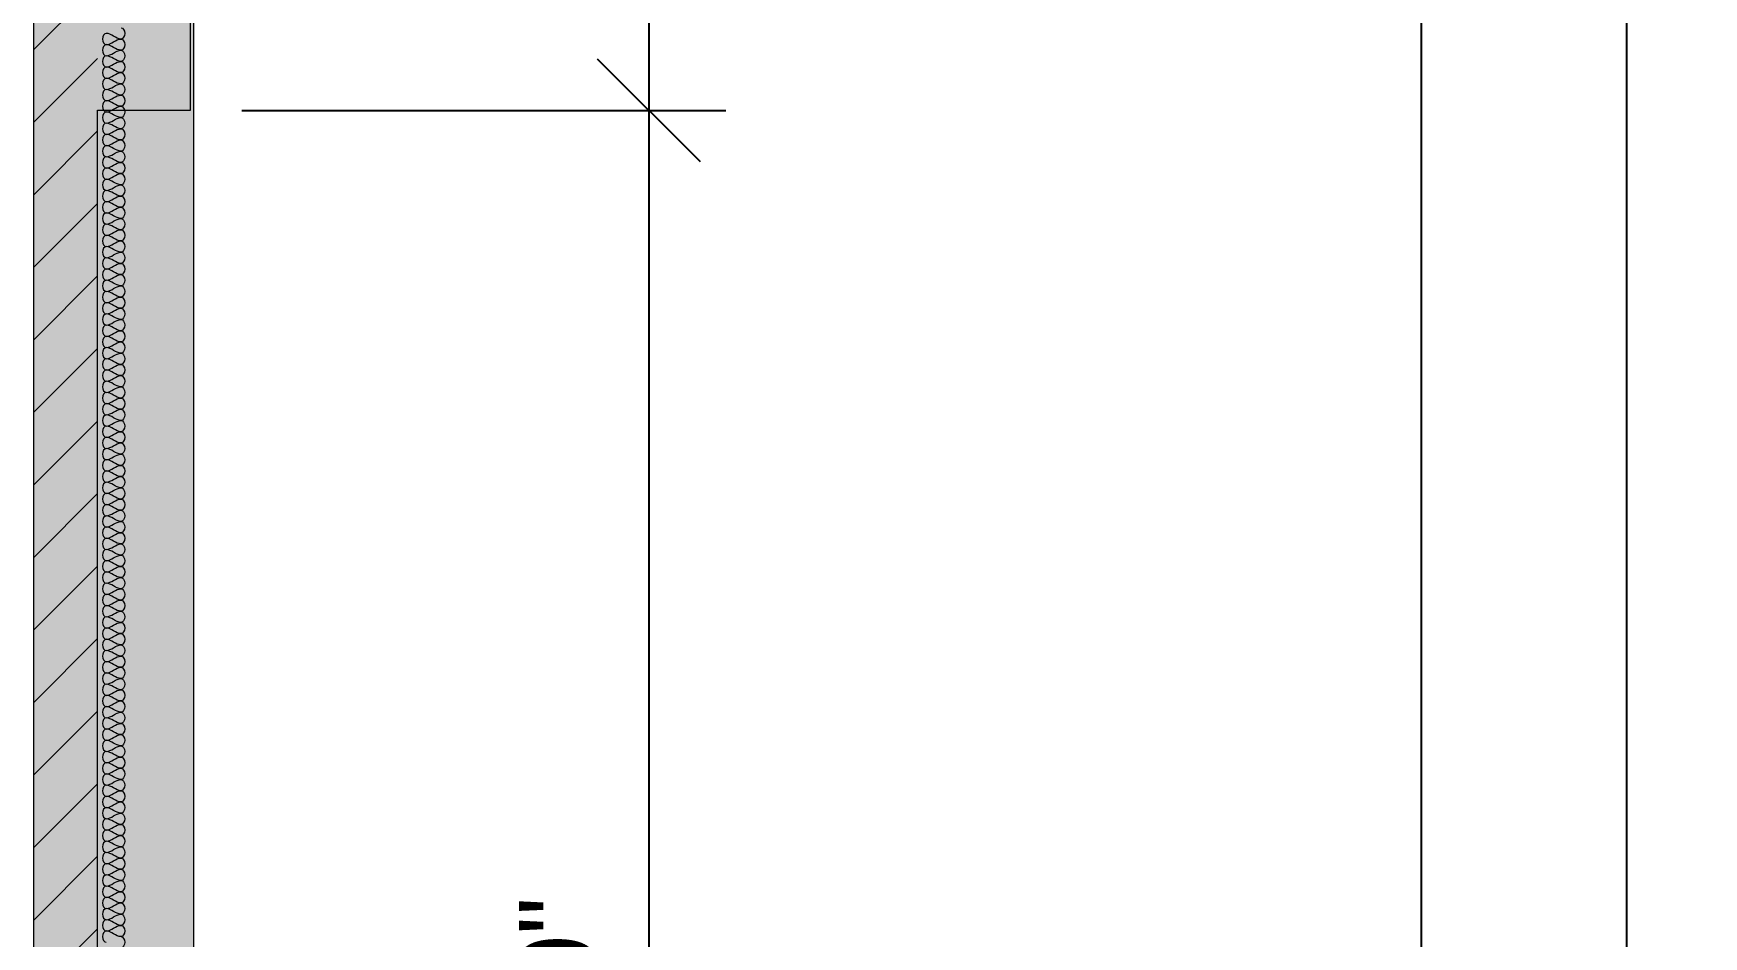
# Model space of a CAD drawing. Header units: inches. Extents: x 1913 to 24953, y -2945 to 1064.
# Drawn here: x 24172.2 to 24432.6, y -806.8 to -666 of the extents above; entities that cross this region are included whole.
import ezdxf

# ---------------------------------------------------------------- set-up
doc = ezdxf.new("R2010")
doc.units = ezdxf.units.IN
doc.header["$MEASUREMENT"] = 0
for name, color, linetype, lineweight in [('A-ANNO-DIMS', 211, 'Continuous', 9), ('A-DETL', 90, 'Continuous', 9), ('A-WALL', 113, 'Continuous', 13), ('A-WALL-PATT', 111, 'Continuous', 50)]:
    doc.layers.add(name, color=color, linetype=linetype, lineweight=lineweight)
doc.styles.add('Arial', font='arial.ttf', dxfattribs={"height": 12})
doc.dimstyles.new('Linear_-_3_32__Arial', dxfattribs={"dimscale": 12, "dimtxt": 12.243113, "dimasz": 1.333333, "dimexe": 1, "dimexo": 0.666667, "dimgap": 0.666667, "dimtad": 1, "dimdec": 5, "dimrnd": 0.03125, "dimzin": 1, "dimdsep": 46, "dimlunit": 4, "dimtxsty": 'Arial', "dimblk1": 'OBLIQUE', "dimblk2": 'OBLIQUE', "dimsah": 1, "dimcen": 0.09, "dimdle": 1, "dimazin": 0, "dimtfac": 1, "dimtdec": 4, "dimtix": 1, "dimtmove": 0, "dimatfit": 3, "dimfxl": 1, "dimtvp": 1, "dimtfill": 1, "dimfrac": 2, "dimtolj": 1, "dimtzin": 0, "dimarcsym": 2})

# ---------------------------------------------------------------- blocks, each defined once
blk = doc.blocks.new('_Oblique')
at = {"color": 0, "linetype": 'ByBlock', "lineweight": -2}
blk.add_line((-0.5, -0.5), (0.5, 0.5), dxfattribs=at)
blk = doc.blocks.new('*D806')
at = {"layer": 'A-ANNO-DIMS', "color": 0, "lineweight": -2, "transparency": 16777216}
for p, q in [((24420.62, 786.04), (24420.62, -1541.96)), ((24190, 774.04), (24432.62, 774.04)), ((24192.72, -1529.96), (24432.62, -1529.96))]:
    blk.add_line(p, q, dxfattribs=at)
at = {"layer": 'Defpoints', "color": 0, "lineweight": 0, "transparency": 16777216}
for p in [(24182, 774.04), (24184.72, -1529.96), (24420.62, -1529.96)]:
    blk.add_point(p, dxfattribs=at)
at = {"layer": 'A-ANNO-DIMS', "color": 0, "lineweight": -2, "transparency": 16777216, "xscale": 16, "yscale": 16, "zscale": 16}
for p, rotation in [((24420.62, 774.04), 90), ((24420.62, -1529.96), 270)]:
    blk.add_blockref('_Oblique', p, dxfattribs=dict(at, rotation=rotation))
at = {"layer": 'A-ANNO-DIMS', "color": 0, "lineweight": 0, "transparency": 16777216, "insert": (24406.5, -377.96), "char_height": 12, "width": 73.4587, "attachment_point": 5, "rotation": 90, "style": 'Arial'}
blk.add_mtext('\\A1;192\'-0"', dxfattribs=at)
blk = doc.blocks.new('*D759')
at = {"layer": 'A-ANNO-DIMS', "color": 0, "lineweight": -2, "transparency": 16777216}
for p, q in [((24268.17, -377.96), (24268.17, -689.96)), ((24204.72, -389.96), (24280.17, -389.96)), ((24204.72, -677.96), (24280.17, -677.96))]:
    blk.add_line(p, q, dxfattribs=at)
at = {"layer": 'Defpoints', "color": 0, "lineweight": 0, "transparency": 16777216}
for p in [(24196.72, -389.96), (24196.72, -677.96), (24268.17, -677.96)]:
    blk.add_point(p, dxfattribs=at)
at = {"layer": 'A-ANNO-DIMS', "color": 0, "lineweight": -2, "transparency": 16777216, "xscale": 16, "yscale": 16, "zscale": 16}
for p, rotation in [((24268.17, -389.96), 90), ((24268.17, -677.96), 270)]:
    blk.add_blockref('_Oblique', p, dxfattribs=dict(at, rotation=rotation))
at = {"layer": 'A-ANNO-DIMS', "color": 0, "lineweight": 0, "transparency": 16777216, "insert": (24254.04, -533.96), "char_height": 12, "width": 62.3834, "attachment_point": 5, "rotation": 90, "style": 'Arial'}
blk.add_mtext('\\A1;24\'-0"', dxfattribs=at)
blk = doc.blocks.new('*D760')
at = {"layer": 'A-ANNO-DIMS', "color": 0, "lineweight": -2, "transparency": 16777216}
for p, q in [((24268.17, -665.96), (24268.17, -977.96)), ((24204.72, -677.96), (24280.17, -677.96)), ((24205.22, -965.96), (24280.17, -965.96))]:
    blk.add_line(p, q, dxfattribs=at)
at = {"layer": 'Defpoints', "color": 0, "lineweight": 0, "transparency": 16777216}
for p in [(24196.72, -677.96), (24197.22, -965.96), (24268.17, -965.96)]:
    blk.add_point(p, dxfattribs=at)
at = {"layer": 'A-ANNO-DIMS', "color": 0, "lineweight": -2, "transparency": 16777216, "xscale": 16, "yscale": 16, "zscale": 16}
for p, rotation in [((24268.17, -677.96), 90), ((24268.17, -965.96), 270)]:
    blk.add_blockref('_Oblique', p, dxfattribs=dict(at, rotation=rotation))
at = {"layer": 'A-ANNO-DIMS', "color": 0, "lineweight": 0, "transparency": 16777216, "insert": (24254.04, -821.96), "char_height": 12, "width": 62.3834, "attachment_point": 5, "rotation": 90, "style": 'Arial'}
blk.add_mtext('\\A1;24\'-0"', dxfattribs=at)
blk = doc.blocks.new('*D768')
at = {"layer": 'A-ANNO-DIMS', "color": 0, "lineweight": -2, "transparency": 16777216}
for p, q in [((24388.62, -977.96), (24388.62, -53.96)), ((24184.82, -65.96), (24400.62, -65.96)), ((24205.22, -965.96), (24400.62, -965.96))]:
    blk.add_line(p, q, dxfattribs=at)
at = {"layer": 'Defpoints', "color": 0, "lineweight": 0, "transparency": 16777216}
for p in [(24176.82, -65.96), (24388.62, -65.96), (24197.22, -965.96)]:
    blk.add_point(p, dxfattribs=at)
at = {"layer": 'A-ANNO-DIMS', "color": 0, "lineweight": -2, "transparency": 16777216, "xscale": 16, "yscale": 16, "zscale": 16}
for p, rotation in [((24388.62, -65.96), 90), ((24388.62, -965.96), 270)]:
    blk.add_blockref('_Oblique', p, dxfattribs=dict(at, rotation=rotation))
at = {"layer": 'A-ANNO-DIMS', "color": 0, "lineweight": 0, "transparency": 16777216, "insert": (24374.5, -515.96), "char_height": 12, "width": 51.3081, "attachment_point": 5, "rotation": 90, "style": 'Arial'}
blk.add_mtext('\\A1;75\'-0"', dxfattribs=at)

msp = doc.modelspace()

# ---------------------------------------------------------------- hatches: boundary and pattern name
at = {"layer": 'A-WALL-PATT', "lineweight": 0}
h = msp.add_hatch(dxfattribs=at)
h.set_pattern_fill('FP_1', color=256, style=0, pattern_type=2)
h.set_pattern_definition([(50, (23317.123, 399.692), (36.72335, -3.213), [3.84, -42.24]), (355, (23317.123, 399.69), (-7.1044, 38.51274), [3.072, -33.792]), (100.451, (23320.183, 399.424), (29.62024, 35.29956), [3.263, -35.898]), (46.184, (23317.123, 409.93), (54.6425, -8.4752), [5.76, -63.36]), (96.636, (23321.68, 409.226), (47.854, 49.8752), [4.895, -53.848]), (351.184, (23317.123, 409.93), (47.8553, 49.8749), [4.608, -50.688]), (21, (23322.243, 407.372), (30.56126, -20.614), [3.84, -42.24]), (326, (23322.243, 407.37), (12.4577, 37.1283), [3.072, -33.792]), (71.451, (23324.79, 405.654), (43.02, 16.5135), [3.263, -35.898]), (37.5, (23317.123, 399.692), (0.6228, 17.04428), [1.69, -31.693, 1.69, -32.614, -33.92]), (37.5, (23317.123, 399.692), (0.6228, 17.04428), [-67.686, 1.69, -32.23]), (7.5, (23317.123, 399.692), (13.4694, 20.19387), [1.69, -17.869, 1.69, -30.925, -12.928]), (7.5, (23317.123, 399.692), (13.4694, 20.19387), [-52.173, 1.69, -11.238]), (327.5, (23305.705, 399.692), (27.33168, -1.15522), [1.69, -11.11, 1.69, -38.246, -52.992]), (327.5, (23305.705, 399.692), (27.33168, -1.15522), [-52.736, 1.69, -51.302]), (317.5, (23300.585, 399.692), (29.85903, 5.12498), [1.69, -14.95, 1.69, -24.832, -37.632]), (317.5, (23300.585, 399.692), (29.85903, 5.12498), [-43.162, 1.69, -35.942])])
h.paths.add_polyline_path([(24172.225, -35.956342), (24197.225, -35.956342), (24197.225, -46.641983), (24197.225, -66.641983), (24197.225, -142.641983), (24197.225, -162.641983), (24197.225, -965.956342), (24172.225, -965.956342), (24172.225, -291.956342), (24172.225, -271.956342), (24172.225, -172.956342), (24172.225, -162.956342)], flags=0)
h.paths.add_polyline_path([(24172.225, 193.043658), (24197.225, 193.043658), (24197.225, 0.043658), (24172.225, 0.043658)], flags=0)
h = msp.add_hatch(dxfattribs=at)
h.set_pattern_fill('FP_2', color=256, style=0, pattern_type=2)
h.set_pattern_definition([(45, (23317.1235, 399.692), (-5.656854, 5.656854), [])])
h.paths.add_polyline_path([(24172.225, 0.043658), (24182.225, 0.043658), (24182.225, 193.043658), (24172.225, 193.043658)])
h.paths.add_polyline_path([(24172.225, -965.956342), (24182.225, -965.956342), (24182.225, -35.956342), (24172.225, -35.956342)])
h.paths.add_polyline_path([(24172.225, -1325.956441), (24182.225, -1325.956441), (24182.225, -1085.956342), (24172.225, -1085.956342)])
h.paths.add_polyline_path([(24182.225, -1457.956342), (24172.225, -1457.956342), (24172.225, -1517.456342), (24182.225, -1517.456342)])

# ---------------------------------------------------------------- linework, layer by layer
at = {"layer": 'A-DETL', "lineweight": 0}
for points in [[(24183.558333, -665.956342), (24183.283347, -665.956342), (24182.666653, -666.831342), (24183.283347, -667.706342), (24183.558333, -667.706342)], [(24185.891667, -666.831342), (24185.089952, -666.831342), (24184.360048, -665.956342), (24183.558333, -665.956342)], [(24185.891667, -665.081342), (24186.166653, -665.081342), (24186.783347, -665.956342), (24186.166653, -666.831342), (24185.891667, -666.831342)], [(24183.558333, -667.706342), (24183.283347, -667.706342), (24182.666653, -668.581342), (24183.283347, -669.456342), (24183.558333, -669.456342)], [(24183.558333, -667.706342), (24184.360048, -667.706342), (24185.089952, -666.831342), (24185.891667, -666.831342)], [(24185.891667, -668.581342), (24185.089952, -668.581342), (24184.360048, -667.706342), (24183.558333, -667.706342)], [(24183.558333, -669.456342), (24184.360048, -669.456342), (24185.089952, -668.581342), (24185.891667, -668.581342)], [(24185.891667, -666.831342), (24186.166653, -666.831342), (24186.783347, -667.706342), (24186.166653, -668.581342), (24185.891667, -668.581342)], [(24185.891667, -668.581342), (24186.166653, -668.581342), (24186.783347, -669.456342), (24186.166653, -670.331342), (24185.891667, -670.331342)], [(24183.558333, -669.456342), (24183.283347, -669.456342), (24182.666653, -670.331342), (24183.283347, -671.206342), (24183.558333, -671.206342)], [(24183.558333, -671.206342), (24183.283347, -671.206342), (24182.666653, -672.081342), (24183.283347, -672.956342), (24183.558333, -672.956342)], [(24185.891667, -670.331342), (24185.089952, -670.331342), (24184.360048, -669.456342), (24183.558333, -669.456342)], [(24183.558333, -671.206342), (24184.360048, -671.206342), (24185.089952, -670.331342), (24185.891667, -670.331342)], [(24185.891667, -672.081342), (24185.089952, -672.081342), (24184.360048, -671.206342), (24183.558333, -671.206342)], [(24185.891667, -670.331342), (24186.166653, -670.331342), (24186.783347, -671.206342), (24186.166653, -672.081342), (24185.891667, -672.081342)], [(24183.558333, -672.956342), (24183.283347, -672.956342), (24182.666653, -673.831342), (24183.283347, -674.706342), (24183.558333, -674.706342)], [(24183.558333, -672.956342), (24184.360048, -672.956342), (24185.089952, -672.081342), (24185.891667, -672.081342)], [(24185.891667, -673.831342), (24185.089952, -673.831342), (24184.360048, -672.956342), (24183.558333, -672.956342)], [(24183.558333, -674.706342), (24184.360048, -674.706342), (24185.089952, -673.831342), (24185.891667, -673.831342)], [(24185.891667, -672.081342), (24186.166653, -672.081342), (24186.783347, -672.956342), (24186.166653, -673.831342), (24185.891667, -673.831342)], [(24185.891667, -673.831342), (24186.166653, -673.831342), (24186.783347, -674.706342), (24186.166653, -675.581342), (24185.891667, -675.581342)], [(24183.558333, -674.706342), (24183.283347, -674.706342), (24182.666653, -675.581342), (24183.283347, -676.456342), (24183.558333, -676.456342)], [(24183.558333, -676.456342), (24183.283347, -676.456342), (24182.666653, -677.331342), (24183.283347, -678.206342), (24183.558333, -678.206342)], [(24185.891667, -675.581342), (24185.089952, -675.581342), (24184.360048, -674.706342), (24183.558333, -674.706342)], [(24183.558333, -676.456342), (24184.360048, -676.456342), (24185.089952, -675.581342), (24185.891667, -675.581342)], [(24185.891667, -677.331342), (24185.089952, -677.331342), (24184.360048, -676.456342), (24183.558333, -676.456342)], [(24185.891667, -675.581342), (24186.166653, -675.581342), (24186.783347, -676.456342), (24186.166653, -677.331342), (24185.891667, -677.331342)], [(24183.558333, -678.206342), (24183.283347, -678.206342), (24182.666653, -679.081342), (24183.283347, -679.956342), (24183.558333, -679.956342)], [(24183.558333, -678.206342), (24184.360048, -678.206342), (24185.089952, -677.331342), (24185.891667, -677.331342)], [(24185.891667, -679.081342), (24185.089952, -679.081342), (24184.360048, -678.206342), (24183.558333, -678.206342)], [(24183.558333, -679.956342), (24184.360048, -679.956342), (24185.089952, -679.081342), (24185.891667, -679.081342)], [(24185.891667, -677.331342), (24186.166653, -677.331342), (24186.783347, -678.206342), (24186.166653, -679.081342), (24185.891667, -679.081342)], [(24185.891667, -679.081342), (24186.166653, -679.081342), (24186.783347, -679.956342), (24186.166653, -680.831342), (24185.891667, -680.831342)], [(24183.558333, -679.956342), (24183.283347, -679.956342), (24182.666653, -680.831342), (24183.283347, -681.706342), (24183.558333, -681.706342)], [(24183.558333, -681.706342), (24183.283347, -681.706342), (24182.666653, -682.581342), (24183.283347, -683.456342), (24183.558333, -683.456342)], [(24185.891667, -680.831342), (24185.089952, -680.831342), (24184.360048, -679.956342), (24183.558333, -679.956342)], [(24183.558333, -681.706342), (24184.360048, -681.706342), (24185.089952, -680.831342), (24185.891667, -680.831342)], [(24185.891667, -682.581342), (24185.089952, -682.581342), (24184.360048, -681.706342), (24183.558333, -681.706342)], [(24185.891667, -680.831342), (24186.166653, -680.831342), (24186.783347, -681.706342), (24186.166653, -682.581342), (24185.891667, -682.581342)], [(24183.558333, -683.456342), (24183.283347, -683.456342), (24182.666653, -684.331342), (24183.283347, -685.206342), (24183.558333, -685.206342)], [(24183.558333, -683.456342), (24184.360048, -683.456342), (24185.089952, -682.581342), (24185.891667, -682.581342)], [(24185.891667, -684.331342), (24185.089952, -684.331342), (24184.360048, -683.456342), (24183.558333, -683.456342)], [(24183.558333, -685.206342), (24184.360048, -685.206342), (24185.089952, -684.331342), (24185.891667, -684.331342)], [(24185.891667, -682.581342), (24186.166653, -682.581342), (24186.783347, -683.456342), (24186.166653, -684.331342), (24185.891667, -684.331342)], [(24185.891667, -684.331342), (24186.166653, -684.331342), (24186.783347, -685.206342), (24186.166653, -686.081342), (24185.891667, -686.081342)], [(24183.558333, -685.206342), (24183.283347, -685.206342), (24182.666653, -686.081342), (24183.283347, -686.956342), (24183.558333, -686.956342)], [(24183.558333, -686.956342), (24183.283347, -686.956342), (24182.666653, -687.831342), (24183.283347, -688.706342), (24183.558333, -688.706342)], [(24185.891667, -686.081342), (24185.089952, -686.081342), (24184.360048, -685.206342), (24183.558333, -685.206342)], [(24183.558333, -686.956342), (24184.360048, -686.956342), (24185.089952, -686.081342), (24185.891667, -686.081342)], [(24185.891667, -687.831342), (24185.089952, -687.831342), (24184.360048, -686.956342), (24183.558333, -686.956342)], [(24185.891667, -686.081342), (24186.166653, -686.081342), (24186.783347, -686.956342), (24186.166653, -687.831342), (24185.891667, -687.831342)], [(24183.558333, -688.706342), (24183.283347, -688.706342), (24182.666653, -689.581342), (24183.283347, -690.456342), (24183.558333, -690.456342)], [(24183.558333, -688.706342), (24184.360048, -688.706342), (24185.089952, -687.831342), (24185.891667, -687.831342)], [(24185.891667, -689.581342), (24185.089952, -689.581342), (24184.360048, -688.706342), (24183.558333, -688.706342)], [(24183.558333, -690.456342), (24184.360048, -690.456342), (24185.089952, -689.581342), (24185.891667, -689.581342)], [(24185.891667, -687.831342), (24186.166653, -687.831342), (24186.783347, -688.706342), (24186.166653, -689.581342), (24185.891667, -689.581342)], [(24185.891667, -689.581342), (24186.166653, -689.581342), (24186.783347, -690.456342), (24186.166653, -691.331342), (24185.891667, -691.331342)], [(24183.558333, -690.456342), (24183.283347, -690.456342), (24182.666653, -691.331342), (24183.283347, -692.206342), (24183.558333, -692.206342)], [(24183.558333, -692.206342), (24183.283347, -692.206342), (24182.666653, -693.081342), (24183.283347, -693.956342), (24183.558333, -693.956342)], [(24185.891667, -691.331342), (24185.089952, -691.331342), (24184.360048, -690.456342), (24183.558333, -690.456342)], [(24183.558333, -692.206342), (24184.360048, -692.206342), (24185.089952, -691.331342), (24185.891667, -691.331342)], [(24185.891667, -693.081342), (24185.089952, -693.081342), (24184.360048, -692.206342), (24183.558333, -692.206342)], [(24185.891667, -691.331342), (24186.166653, -691.331342), (24186.783347, -692.206342), (24186.166653, -693.081342), (24185.891667, -693.081342)], [(24183.558333, -693.956342), (24183.283347, -693.956342), (24182.666653, -694.831342), (24183.283347, -695.706342), (24183.558333, -695.706342)], [(24183.558333, -693.956342), (24184.360048, -693.956342), (24185.089952, -693.081342), (24185.891667, -693.081342)], [(24185.891667, -694.831342), (24185.089952, -694.831342), (24184.360048, -693.956342), (24183.558333, -693.956342)], [(24183.558333, -695.706342), (24184.360048, -695.706342), (24185.089952, -694.831342), (24185.891667, -694.831342)], [(24185.891667, -693.081342), (24186.166653, -693.081342), (24186.783347, -693.956342), (24186.166653, -694.831342), (24185.891667, -694.831342)], [(24185.891667, -694.831342), (24186.166653, -694.831342), (24186.783347, -695.706342), (24186.166653, -696.581342), (24185.891667, -696.581342)], [(24183.558333, -695.706342), (24183.283347, -695.706342), (24182.666653, -696.581342), (24183.283347, -697.456342), (24183.558333, -697.456342)], [(24183.558333, -697.456342), (24183.283347, -697.456342), (24182.666653, -698.331342), (24183.283347, -699.206342), (24183.558333, -699.206342)], [(24185.891667, -696.581342), (24185.089952, -696.581342), (24184.360048, -695.706342), (24183.558333, -695.706342)], [(24183.558333, -697.456342), (24184.360048, -697.456342), (24185.089952, -696.581342), (24185.891667, -696.581342)], [(24185.891667, -698.331342), (24185.089952, -698.331342), (24184.360048, -697.456342), (24183.558333, -697.456342)], [(24185.891667, -696.581342), (24186.166653, -696.581342), (24186.783347, -697.456342), (24186.166653, -698.331342), (24185.891667, -698.331342)], [(24183.558333, -699.206342), (24183.283347, -699.206342), (24182.666653, -700.081342), (24183.283347, -700.956342), (24183.558333, -700.956342)], [(24183.558333, -699.206342), (24184.360048, -699.206342), (24185.089952, -698.331342), (24185.891667, -698.331342)], [(24185.891667, -700.081342), (24185.089952, -700.081342), (24184.360048, -699.206342), (24183.558333, -699.206342)], [(24183.558333, -700.956342), (24184.360048, -700.956342), (24185.089952, -700.081342), (24185.891667, -700.081342)], [(24185.891667, -698.331342), (24186.166653, -698.331342), (24186.783347, -699.206342), (24186.166653, -700.081342), (24185.891667, -700.081342)], [(24185.891667, -700.081342), (24186.166653, -700.081342), (24186.783347, -700.956342), (24186.166653, -701.831342), (24185.891667, -701.831342)], [(24183.558333, -700.956342), (24183.283347, -700.956342), (24182.666653, -701.831342), (24183.283347, -702.706342), (24183.558333, -702.706342)], [(24183.558333, -702.706342), (24183.283347, -702.706342), (24182.666653, -703.581342), (24183.283347, -704.456342), (24183.558333, -704.456342)], [(24185.891667, -701.831342), (24185.089952, -701.831342), (24184.360048, -700.956342), (24183.558333, -700.956342)], [(24183.558333, -702.706342), (24184.360048, -702.706342), (24185.089952, -701.831342), (24185.891667, -701.831342)], [(24185.891667, -703.581342), (24185.089952, -703.581342), (24184.360048, -702.706342), (24183.558333, -702.706342)], [(24185.891667, -701.831342), (24186.166653, -701.831342), (24186.783347, -702.706342), (24186.166653, -703.581342), (24185.891667, -703.581342)], [(24183.558333, -704.456342), (24183.283347, -704.456342), (24182.666653, -705.331342), (24183.283347, -706.206342), (24183.558333, -706.206342)], [(24183.558333, -704.456342), (24184.360048, -704.456342), (24185.089952, -703.581342), (24185.891667, -703.581342)], [(24185.891667, -705.331342), (24185.089952, -705.331342), (24184.360048, -704.456342), (24183.558333, -704.456342)], [(24183.558333, -706.206342), (24184.360048, -706.206342), (24185.089952, -705.331342), (24185.891667, -705.331342)], [(24185.891667, -703.581342), (24186.166653, -703.581342), (24186.783347, -704.456342), (24186.166653, -705.331342), (24185.891667, -705.331342)], [(24185.891667, -705.331342), (24186.166653, -705.331342), (24186.783347, -706.206342), (24186.166653, -707.081342), (24185.891667, -707.081342)], [(24183.558333, -706.206342), (24183.283347, -706.206342), (24182.666653, -707.081342), (24183.283347, -707.956342), (24183.558333, -707.956342)], [(24183.558333, -707.956342), (24183.283347, -707.956342), (24182.666653, -708.831342), (24183.283347, -709.706342), (24183.558333, -709.706342)], [(24185.891667, -707.081342), (24185.089952, -707.081342), (24184.360048, -706.206342), (24183.558333, -706.206342)], [(24183.558333, -707.956342), (24184.360048, -707.956342), (24185.089952, -707.081342), (24185.891667, -707.081342)], [(24185.891667, -708.831342), (24185.089952, -708.831342), (24184.360048, -707.956342), (24183.558333, -707.956342)], [(24185.891667, -707.081342), (24186.166653, -707.081342), (24186.783347, -707.956342), (24186.166653, -708.831342), (24185.891667, -708.831342)], [(24183.558333, -709.706342), (24183.283347, -709.706342), (24182.666653, -710.581342), (24183.283347, -711.456342), (24183.558333, -711.456342)], [(24183.558333, -709.706342), (24184.360048, -709.706342), (24185.089952, -708.831342), (24185.891667, -708.831342)], [(24185.891667, -710.581342), (24185.089952, -710.581342), (24184.360048, -709.706342), (24183.558333, -709.706342)], [(24183.558333, -711.456342), (24184.360048, -711.456342), (24185.089952, -710.581342), (24185.891667, -710.581342)], [(24185.891667, -708.831342), (24186.166653, -708.831342), (24186.783347, -709.706342), (24186.166653, -710.581342), (24185.891667, -710.581342)], [(24185.891667, -710.581342), (24186.166653, -710.581342), (24186.783347, -711.456342), (24186.166653, -712.331342), (24185.891667, -712.331342)], [(24183.558333, -711.456342), (24183.283347, -711.456342), (24182.666653, -712.331342), (24183.283347, -713.206342), (24183.558333, -713.206342)], [(24183.558333, -713.206342), (24183.283347, -713.206342), (24182.666653, -714.081342), (24183.283347, -714.956342), (24183.558333, -714.956342)], [(24185.891667, -712.331342), (24185.089952, -712.331342), (24184.360048, -711.456342), (24183.558333, -711.456342)], [(24183.558333, -713.206342), (24184.360048, -713.206342), (24185.089952, -712.331342), (24185.891667, -712.331342)], [(24185.891667, -714.081342), (24185.089952, -714.081342), (24184.360048, -713.206342), (24183.558333, -713.206342)], [(24185.891667, -712.331342), (24186.166653, -712.331342), (24186.783347, -713.206342), (24186.166653, -714.081342), (24185.891667, -714.081342)], [(24183.558333, -714.956342), (24183.283347, -714.956342), (24182.666653, -715.831342), (24183.283347, -716.706342), (24183.558333, -716.706342)], [(24183.558333, -714.956342), (24184.360048, -714.956342), (24185.089952, -714.081342), (24185.891667, -714.081342)], [(24185.891667, -715.831342), (24185.089952, -715.831342), (24184.360048, -714.956342), (24183.558333, -714.956342)], [(24183.558333, -716.706342), (24184.360048, -716.706342), (24185.089952, -715.831342), (24185.891667, -715.831342)], [(24185.891667, -714.081342), (24186.166653, -714.081342), (24186.783347, -714.956342), (24186.166653, -715.831342), (24185.891667, -715.831342)], [(24185.891667, -715.831342), (24186.166653, -715.831342), (24186.783347, -716.706342), (24186.166653, -717.581342), (24185.891667, -717.581342)], [(24183.558333, -716.706342), (24183.283347, -716.706342), (24182.666653, -717.581342), (24183.283347, -718.456342), (24183.558333, -718.456342)], [(24183.558333, -718.456342), (24183.283347, -718.456342), (24182.666653, -719.331342), (24183.283347, -720.206342), (24183.558333, -720.206342)], [(24185.891667, -717.581342), (24185.089952, -717.581342), (24184.360048, -716.706342), (24183.558333, -716.706342)], [(24183.558333, -718.456342), (24184.360048, -718.456342), (24185.089952, -717.581342), (24185.891667, -717.581342)], [(24185.891667, -719.331342), (24185.089952, -719.331342), (24184.360048, -718.456342), (24183.558333, -718.456342)], [(24185.891667, -717.581342), (24186.166653, -717.581342), (24186.783347, -718.456342), (24186.166653, -719.331342), (24185.891667, -719.331342)], [(24183.558333, -720.206342), (24183.283347, -720.206342), (24182.666653, -721.081342), (24183.283347, -721.956342), (24183.558333, -721.956342)], [(24183.558333, -720.206342), (24184.360048, -720.206342), (24185.089952, -719.331342), (24185.891667, -719.331342)], [(24185.891667, -721.081342), (24185.089952, -721.081342), (24184.360048, -720.206342), (24183.558333, -720.206342)], [(24183.558333, -721.956342), (24184.360048, -721.956342), (24185.089952, -721.081342), (24185.891667, -721.081342)], [(24185.891667, -719.331342), (24186.166653, -719.331342), (24186.783347, -720.206342), (24186.166653, -721.081342), (24185.891667, -721.081342)], [(24185.891667, -721.081342), (24186.166653, -721.081342), (24186.783347, -721.956342), (24186.166653, -722.831342), (24185.891667, -722.831342)], [(24183.558333, -721.956342), (24183.283347, -721.956342), (24182.666653, -722.831342), (24183.283347, -723.706342), (24183.558333, -723.706342)], [(24183.558333, -723.706342), (24183.283347, -723.706342), (24182.666653, -724.581342), (24183.283347, -725.456342), (24183.558333, -725.456342)], [(24185.891667, -722.831342), (24185.089952, -722.831342), (24184.360048, -721.956342), (24183.558333, -721.956342)], [(24183.558333, -723.706342), (24184.360048, -723.706342), (24185.089952, -722.831342), (24185.891667, -722.831342)], [(24185.891667, -724.581342), (24185.089952, -724.581342), (24184.360048, -723.706342), (24183.558333, -723.706342)], [(24185.891667, -722.831342), (24186.166653, -722.831342), (24186.783347, -723.706342), (24186.166653, -724.581342), (24185.891667, -724.581342)], [(24183.558333, -725.456342), (24183.283347, -725.456342), (24182.666653, -726.331342), (24183.283347, -727.206342), (24183.558333, -727.206342)], [(24183.558333, -725.456342), (24184.360048, -725.456342), (24185.089952, -724.581342), (24185.891667, -724.581342)], [(24185.891667, -726.331342), (24185.089952, -726.331342), (24184.360048, -725.456342), (24183.558333, -725.456342)], [(24183.558333, -727.206342), (24184.360048, -727.206342), (24185.089952, -726.331342), (24185.891667, -726.331342)], [(24185.891667, -724.581342), (24186.166653, -724.581342), (24186.783347, -725.456342), (24186.166653, -726.331342), (24185.891667, -726.331342)], [(24185.891667, -726.331342), (24186.166653, -726.331342), (24186.783347, -727.206342), (24186.166653, -728.081342), (24185.891667, -728.081342)], [(24183.558333, -727.206342), (24183.283347, -727.206342), (24182.666653, -728.081342), (24183.283347, -728.956342), (24183.558333, -728.956342)], [(24183.558333, -728.956342), (24183.283347, -728.956342), (24182.666653, -729.831342), (24183.283347, -730.706342), (24183.558333, -730.706342)], [(24185.891667, -728.081342), (24185.089952, -728.081342), (24184.360048, -727.206342), (24183.558333, -727.206342)], [(24183.558333, -728.956342), (24184.360048, -728.956342), (24185.089952, -728.081342), (24185.891667, -728.081342)], [(24185.891667, -729.831342), (24185.089952, -729.831342), (24184.360048, -728.956342), (24183.558333, -728.956342)], [(24185.891667, -728.081342), (24186.166653, -728.081342), (24186.783347, -728.956342), (24186.166653, -729.831342), (24185.891667, -729.831342)], [(24183.558333, -730.706342), (24183.283347, -730.706342), (24182.666653, -731.581342), (24183.283347, -732.456342), (24183.558333, -732.456342)], [(24183.558333, -730.706342), (24184.360048, -730.706342), (24185.089952, -729.831342), (24185.891667, -729.831342)], [(24185.891667, -731.581342), (24185.089952, -731.581342), (24184.360048, -730.706342), (24183.558333, -730.706342)], [(24183.558333, -732.456342), (24184.360048, -732.456342), (24185.089952, -731.581342), (24185.891667, -731.581342)], [(24185.891667, -729.831342), (24186.166653, -729.831342), (24186.783347, -730.706342), (24186.166653, -731.581342), (24185.891667, -731.581342)], [(24185.891667, -731.581342), (24186.166653, -731.581342), (24186.783347, -732.456342), (24186.166653, -733.331342), (24185.891667, -733.331342)], [(24183.558333, -732.456342), (24183.283347, -732.456342), (24182.666653, -733.331342), (24183.283347, -734.206342), (24183.558333, -734.206342)], [(24183.558333, -734.206342), (24183.283347, -734.206342), (24182.666653, -735.081342), (24183.283347, -735.956342), (24183.558333, -735.956342)], [(24185.891667, -733.331342), (24185.089952, -733.331342), (24184.360048, -732.456342), (24183.558333, -732.456342)], [(24183.558333, -734.206342), (24184.360048, -734.206342), (24185.089952, -733.331342), (24185.891667, -733.331342)], [(24185.891667, -735.081342), (24185.089952, -735.081342), (24184.360048, -734.206342), (24183.558333, -734.206342)], [(24185.891667, -733.331342), (24186.166653, -733.331342), (24186.783347, -734.206342), (24186.166653, -735.081342), (24185.891667, -735.081342)], [(24183.558333, -735.956342), (24183.283347, -735.956342), (24182.666653, -736.831342), (24183.283347, -737.706342), (24183.558333, -737.706342)], [(24183.558333, -735.956342), (24184.360048, -735.956342), (24185.089952, -735.081342), (24185.891667, -735.081342)], [(24185.891667, -736.831342), (24185.089952, -736.831342), (24184.360048, -735.956342), (24183.558333, -735.956342)], [(24183.558333, -737.706342), (24184.360048, -737.706342), (24185.089952, -736.831342), (24185.891667, -736.831342)], [(24185.891667, -735.081342), (24186.166653, -735.081342), (24186.783347, -735.956342), (24186.166653, -736.831342), (24185.891667, -736.831342)], [(24185.891667, -736.831342), (24186.166653, -736.831342), (24186.783347, -737.706342), (24186.166653, -738.581342), (24185.891667, -738.581342)], [(24183.558333, -737.706342), (24183.283347, -737.706342), (24182.666653, -738.581342), (24183.283347, -739.456342), (24183.558333, -739.456342)], [(24183.558333, -739.456342), (24183.283347, -739.456342), (24182.666653, -740.331342), (24183.283347, -741.206342), (24183.558333, -741.206342)], [(24185.891667, -738.581342), (24185.089952, -738.581342), (24184.360048, -737.706342), (24183.558333, -737.706342)], [(24183.558333, -739.456342), (24184.360048, -739.456342), (24185.089952, -738.581342), (24185.891667, -738.581342)], [(24185.891667, -740.331342), (24185.089952, -740.331342), (24184.360048, -739.456342), (24183.558333, -739.456342)], [(24185.891667, -738.581342), (24186.166653, -738.581342), (24186.783347, -739.456342), (24186.166653, -740.331342), (24185.891667, -740.331342)], [(24183.558333, -741.206342), (24183.283347, -741.206342), (24182.666653, -742.081342), (24183.283347, -742.956342), (24183.558333, -742.956342)], [(24183.558333, -741.206342), (24184.360048, -741.206342), (24185.089952, -740.331342), (24185.891667, -740.331342)], [(24185.891667, -742.081342), (24185.089952, -742.081342), (24184.360048, -741.206342), (24183.558333, -741.206342)], [(24183.558333, -742.956342), (24184.360048, -742.956342), (24185.089952, -742.081342), (24185.891667, -742.081342)], [(24185.891667, -740.331342), (24186.166653, -740.331342), (24186.783347, -741.206342), (24186.166653, -742.081342), (24185.891667, -742.081342)], [(24185.891667, -742.081342), (24186.166653, -742.081342), (24186.783347, -742.956342), (24186.166653, -743.831342), (24185.891667, -743.831342)], [(24183.558333, -742.956342), (24183.283347, -742.956342), (24182.666653, -743.831342), (24183.283347, -744.706342), (24183.558333, -744.706342)], [(24183.558333, -744.706342), (24183.283347, -744.706342), (24182.666653, -745.581342), (24183.283347, -746.456342), (24183.558333, -746.456342)], [(24185.891667, -743.831342), (24185.089952, -743.831342), (24184.360048, -742.956342), (24183.558333, -742.956342)], [(24183.558333, -744.706342), (24184.360048, -744.706342), (24185.089952, -743.831342), (24185.891667, -743.831342)], [(24185.891667, -745.581342), (24185.089952, -745.581342), (24184.360048, -744.706342), (24183.558333, -744.706342)], [(24185.891667, -743.831342), (24186.166653, -743.831342), (24186.783347, -744.706342), (24186.166653, -745.581342), (24185.891667, -745.581342)], [(24183.558333, -746.456342), (24183.283347, -746.456342), (24182.666653, -747.331342), (24183.283347, -748.206342), (24183.558333, -748.206342)], [(24183.558333, -746.456342), (24184.360048, -746.456342), (24185.089952, -745.581342), (24185.891667, -745.581342)], [(24185.891667, -747.331342), (24185.089952, -747.331342), (24184.360048, -746.456342), (24183.558333, -746.456342)], [(24183.558333, -748.206342), (24184.360048, -748.206342), (24185.089952, -747.331342), (24185.891667, -747.331342)], [(24185.891667, -745.581342), (24186.166653, -745.581342), (24186.783347, -746.456342), (24186.166653, -747.331342), (24185.891667, -747.331342)], [(24185.891667, -747.331342), (24186.166653, -747.331342), (24186.783347, -748.206342), (24186.166653, -749.081342), (24185.891667, -749.081342)], [(24183.558333, -748.206342), (24183.283347, -748.206342), (24182.666653, -749.081342), (24183.283347, -749.956342), (24183.558333, -749.956342)], [(24185.891667, -749.081342), (24185.089952, -749.081342), (24184.360048, -748.206342), (24183.558333, -748.206342)], [(24183.558333, -749.956342), (24184.360048, -749.956342), (24185.089952, -749.081342), (24185.891667, -749.081342)], [(24185.891667, -749.081342), (24186.166653, -749.081342), (24186.783347, -749.956342), (24186.166653, -750.831342), (24185.891667, -750.831342)], [(24183.558333, -749.956342), (24183.283347, -749.956342), (24182.666653, -750.831342), (24183.283347, -751.706342), (24183.558333, -751.706342)], [(24183.558333, -751.706342), (24183.283347, -751.706342), (24182.666653, -752.581342), (24183.283347, -753.456342), (24183.558333, -753.456342)], [(24185.891667, -750.831342), (24185.089952, -750.831342), (24184.360048, -749.956342), (24183.558333, -749.956342)], [(24183.558333, -751.706342), (24184.360048, -751.706342), (24185.089952, -750.831342), (24185.891667, -750.831342)], [(24185.891667, -752.581342), (24185.089952, -752.581342), (24184.360048, -751.706342), (24183.558333, -751.706342)], [(24185.891667, -750.831342), (24186.166653, -750.831342), (24186.783347, -751.706342), (24186.166653, -752.581342), (24185.891667, -752.581342)], [(24183.558333, -753.456342), (24183.283347, -753.456342), (24182.666653, -754.331342), (24183.283347, -755.206342), (24183.558333, -755.206342)], [(24183.558333, -753.456342), (24184.360048, -753.456342), (24185.089952, -752.581342), (24185.891667, -752.581342)], [(24185.891667, -754.331342), (24185.089952, -754.331342), (24184.360048, -753.456342), (24183.558333, -753.456342)], [(24183.558333, -755.206342), (24184.360048, -755.206342), (24185.089952, -754.331342), (24185.891667, -754.331342)], [(24185.891667, -752.581342), (24186.166653, -752.581342), (24186.783347, -753.456342), (24186.166653, -754.331342), (24185.891667, -754.331342)], [(24185.891667, -754.331342), (24186.166653, -754.331342), (24186.783347, -755.206342), (24186.166653, -756.081342), (24185.891667, -756.081342)], [(24183.558333, -755.206342), (24183.283347, -755.206342), (24182.666653, -756.081342), (24183.283347, -756.956342), (24183.558333, -756.956342)], [(24183.558333, -756.956342), (24183.283347, -756.956342), (24182.666653, -757.831342), (24183.283347, -758.706342), (24183.558333, -758.706342)], [(24185.891667, -756.081342), (24185.089952, -756.081342), (24184.360048, -755.206342), (24183.558333, -755.206342)], [(24183.558333, -756.956342), (24184.360048, -756.956342), (24185.089952, -756.081342), (24185.891667, -756.081342)], [(24185.891667, -757.831342), (24185.089952, -757.831342), (24184.360048, -756.956342), (24183.558333, -756.956342)], [(24185.891667, -756.081342), (24186.166653, -756.081342), (24186.783347, -756.956342), (24186.166653, -757.831342), (24185.891667, -757.831342)], [(24183.558333, -758.706342), (24183.283347, -758.706342), (24182.666653, -759.581342), (24183.283347, -760.456342), (24183.558333, -760.456342)], [(24183.558333, -758.706342), (24184.360048, -758.706342), (24185.089952, -757.831342), (24185.891667, -757.831342)], [(24185.891667, -759.581342), (24185.089952, -759.581342), (24184.360048, -758.706342), (24183.558333, -758.706342)], [(24183.558333, -760.456342), (24184.360048, -760.456342), (24185.089952, -759.581342), (24185.891667, -759.581342)], [(24185.891667, -757.831342), (24186.166653, -757.831342), (24186.783347, -758.706342), (24186.166653, -759.581342), (24185.891667, -759.581342)], [(24185.891667, -759.581342), (24186.166653, -759.581342), (24186.783347, -760.456342), (24186.166653, -761.331342), (24185.891667, -761.331342)], [(24183.558333, -760.456342), (24183.283347, -760.456342), (24182.666653, -761.331342), (24183.283347, -762.206342), (24183.558333, -762.206342)], [(24183.558333, -762.206342), (24183.283347, -762.206342), (24182.666653, -763.081342), (24183.283347, -763.956342), (24183.558333, -763.956342)], [(24185.891667, -761.331342), (24185.089952, -761.331342), (24184.360048, -760.456342), (24183.558333, -760.456342)], [(24183.558333, -762.206342), (24184.360048, -762.206342), (24185.089952, -761.331342), (24185.891667, -761.331342)], [(24185.891667, -763.081342), (24185.089952, -763.081342), (24184.360048, -762.206342), (24183.558333, -762.206342)], [(24185.891667, -761.331342), (24186.166653, -761.331342), (24186.783347, -762.206342), (24186.166653, -763.081342), (24185.891667, -763.081342)], [(24183.558333, -763.956342), (24183.283347, -763.956342), (24182.666653, -764.831342), (24183.283347, -765.706342), (24183.558333, -765.706342)], [(24183.558333, -763.956342), (24184.360048, -763.956342), (24185.089952, -763.081342), (24185.891667, -763.081342)], [(24185.891667, -764.831342), (24185.089952, -764.831342), (24184.360048, -763.956342), (24183.558333, -763.956342)], [(24183.558333, -765.706342), (24184.360048, -765.706342), (24185.089952, -764.831342), (24185.891667, -764.831342)], [(24185.891667, -763.081342), (24186.166653, -763.081342), (24186.783347, -763.956342), (24186.166653, -764.831342), (24185.891667, -764.831342)], [(24185.891667, -764.831342), (24186.166653, -764.831342), (24186.783347, -765.706342), (24186.166653, -766.581342), (24185.891667, -766.581342)], [(24183.558333, -765.706342), (24183.283347, -765.706342), (24182.666653, -766.581342), (24183.283347, -767.456342), (24183.558333, -767.456342)], [(24183.558333, -767.456342), (24183.283347, -767.456342), (24182.666653, -768.331342), (24183.283347, -769.206342), (24183.558333, -769.206342)], [(24185.891667, -766.581342), (24185.089952, -766.581342), (24184.360048, -765.706342), (24183.558333, -765.706342)], [(24183.558333, -767.456342), (24184.360048, -767.456342), (24185.089952, -766.581342), (24185.891667, -766.581342)], [(24185.891667, -768.331342), (24185.089952, -768.331342), (24184.360048, -767.456342), (24183.558333, -767.456342)], [(24185.891667, -766.581342), (24186.166653, -766.581342), (24186.783347, -767.456342), (24186.166653, -768.331342), (24185.891667, -768.331342)], [(24183.558333, -769.206342), (24183.283347, -769.206342), (24182.666653, -770.081342), (24183.283347, -770.956342), (24183.558333, -770.956342)], [(24183.558333, -769.206342), (24184.360048, -769.206342), (24185.089952, -768.331342), (24185.891667, -768.331342)], [(24185.891667, -770.081342), (24185.089952, -770.081342), (24184.360048, -769.206342), (24183.558333, -769.206342)], [(24183.558333, -770.956342), (24184.360048, -770.956342), (24185.089952, -770.081342), (24185.891667, -770.081342)], [(24185.891667, -768.331342), (24186.166653, -768.331342), (24186.783347, -769.206342), (24186.166653, -770.081342), (24185.891667, -770.081342)], [(24185.891667, -770.081342), (24186.166653, -770.081342), (24186.783347, -770.956342), (24186.166653, -771.831342), (24185.891667, -771.831342)], [(24183.558333, -770.956342), (24183.283347, -770.956342), (24182.666653, -771.831342), (24183.283347, -772.706342), (24183.558333, -772.706342)], [(24183.558333, -772.706342), (24183.283347, -772.706342), (24182.666653, -773.581342), (24183.283347, -774.456342), (24183.558333, -774.456342)], [(24185.891667, -771.831342), (24185.089952, -771.831342), (24184.360048, -770.956342), (24183.558333, -770.956342)], [(24183.558333, -772.706342), (24184.360048, -772.706342), (24185.089952, -771.831342), (24185.891667, -771.831342)], [(24185.891667, -773.581342), (24185.089952, -773.581342), (24184.360048, -772.706342), (24183.558333, -772.706342)], [(24185.891667, -771.831342), (24186.166653, -771.831342), (24186.783347, -772.706342), (24186.166653, -773.581342), (24185.891667, -773.581342)], [(24183.558333, -774.456342), (24183.283347, -774.456342), (24182.666653, -775.331342), (24183.283347, -776.206342), (24183.558333, -776.206342)], [(24183.558333, -774.456342), (24184.360048, -774.456342), (24185.089952, -773.581342), (24185.891667, -773.581342)], [(24185.891667, -775.331342), (24185.089952, -775.331342), (24184.360048, -774.456342), (24183.558333, -774.456342)], [(24183.558333, -776.206342), (24184.360048, -776.206342), (24185.089952, -775.331342), (24185.891667, -775.331342)], [(24185.891667, -773.581342), (24186.166653, -773.581342), (24186.783347, -774.456342), (24186.166653, -775.331342), (24185.891667, -775.331342)], [(24185.891667, -775.331342), (24186.166653, -775.331342), (24186.783347, -776.206342), (24186.166653, -777.081342), (24185.891667, -777.081342)], [(24183.558333, -776.206342), (24183.283347, -776.206342), (24182.666653, -777.081342), (24183.283347, -777.956342), (24183.558333, -777.956342)], [(24183.558333, -777.956342), (24183.283347, -777.956342), (24182.666653, -778.831342), (24183.283347, -779.706342), (24183.558333, -779.706342)], [(24185.891667, -777.081342), (24185.089952, -777.081342), (24184.360048, -776.206342), (24183.558333, -776.206342)], [(24183.558333, -777.956342), (24184.360048, -777.956342), (24185.089952, -777.081342), (24185.891667, -777.081342)], [(24185.891667, -778.831342), (24185.089952, -778.831342), (24184.360048, -777.956342), (24183.558333, -777.956342)], [(24185.891667, -777.081342), (24186.166653, -777.081342), (24186.783347, -777.956342), (24186.166653, -778.831342), (24185.891667, -778.831342)], [(24183.558333, -779.706342), (24183.283347, -779.706342), (24182.666653, -780.581342), (24183.283347, -781.456342), (24183.558333, -781.456342)], [(24183.558333, -779.706342), (24184.360048, -779.706342), (24185.089952, -778.831342), (24185.891667, -778.831342)], [(24185.891667, -780.581342), (24185.089952, -780.581342), (24184.360048, -779.706342), (24183.558333, -779.706342)], [(24183.558333, -781.456342), (24184.360048, -781.456342), (24185.089952, -780.581342), (24185.891667, -780.581342)], [(24185.891667, -778.831342), (24186.166653, -778.831342), (24186.783347, -779.706342), (24186.166653, -780.581342), (24185.891667, -780.581342)], [(24185.891667, -780.581342), (24186.166653, -780.581342), (24186.783347, -781.456342), (24186.166653, -782.331342), (24185.891667, -782.331342)], [(24183.558333, -781.456342), (24183.283347, -781.456342), (24182.666653, -782.331342), (24183.283347, -783.206342), (24183.558333, -783.206342)], [(24183.558333, -783.206342), (24183.283347, -783.206342), (24182.666653, -784.081342), (24183.283347, -784.956342), (24183.558333, -784.956342)], [(24185.891667, -782.331342), (24185.089952, -782.331342), (24184.360048, -781.456342), (24183.558333, -781.456342)], [(24183.558333, -783.206342), (24184.360048, -783.206342), (24185.089952, -782.331342), (24185.891667, -782.331342)], [(24185.891667, -784.081342), (24185.089952, -784.081342), (24184.360048, -783.206342), (24183.558333, -783.206342)], [(24185.891667, -782.331342), (24186.166653, -782.331342), (24186.783347, -783.206342), (24186.166653, -784.081342), (24185.891667, -784.081342)], [(24183.558333, -784.956342), (24183.283347, -784.956342), (24182.666653, -785.831342), (24183.283347, -786.706342), (24183.558333, -786.706342)], [(24183.558333, -784.956342), (24184.360048, -784.956342), (24185.089952, -784.081342), (24185.891667, -784.081342)], [(24185.891667, -785.831342), (24185.089952, -785.831342), (24184.360048, -784.956342), (24183.558333, -784.956342)], [(24183.558333, -786.706342), (24184.360048, -786.706342), (24185.089952, -785.831342), (24185.891667, -785.831342)], [(24185.891667, -784.081342), (24186.166653, -784.081342), (24186.783347, -784.956342), (24186.166653, -785.831342), (24185.891667, -785.831342)], [(24185.891667, -785.831342), (24186.166653, -785.831342), (24186.783347, -786.706342), (24186.166653, -787.581342), (24185.891667, -787.581342)], [(24183.558333, -786.706342), (24183.283347, -786.706342), (24182.666653, -787.581342), (24183.283347, -788.456342), (24183.558333, -788.456342)], [(24183.558333, -788.456342), (24183.283347, -788.456342), (24182.666653, -789.331342), (24183.283347, -790.206342), (24183.558333, -790.206342)], [(24185.891667, -787.581342), (24185.089952, -787.581342), (24184.360048, -786.706342), (24183.558333, -786.706342)], [(24183.558333, -788.456342), (24184.360048, -788.456342), (24185.089952, -787.581342), (24185.891667, -787.581342)], [(24185.891667, -789.331342), (24185.089952, -789.331342), (24184.360048, -788.456342), (24183.558333, -788.456342)], [(24185.891667, -787.581342), (24186.166653, -787.581342), (24186.783347, -788.456342), (24186.166653, -789.331342), (24185.891667, -789.331342)], [(24183.558333, -790.206342), (24183.283347, -790.206342), (24182.666653, -791.081342), (24183.283347, -791.956342), (24183.558333, -791.956342)], [(24183.558333, -790.206342), (24184.360048, -790.206342), (24185.089952, -789.331342), (24185.891667, -789.331342)], [(24185.891667, -791.081342), (24185.089952, -791.081342), (24184.360048, -790.206342), (24183.558333, -790.206342)], [(24183.558333, -791.956342), (24184.360048, -791.956342), (24185.089952, -791.081342), (24185.891667, -791.081342)], [(24185.891667, -789.331342), (24186.166653, -789.331342), (24186.783347, -790.206342), (24186.166653, -791.081342), (24185.891667, -791.081342)], [(24185.891667, -791.081342), (24186.166653, -791.081342), (24186.783347, -791.956342), (24186.166653, -792.831342), (24185.891667, -792.831342)], [(24183.558333, -791.956342), (24183.283347, -791.956342), (24182.666653, -792.831342), (24183.283347, -793.706342), (24183.558333, -793.706342)], [(24183.558333, -793.706342), (24183.283347, -793.706342), (24182.666653, -794.581342), (24183.283347, -795.456342), (24183.558333, -795.456342)], [(24185.891667, -792.831342), (24185.089952, -792.831342), (24184.360048, -791.956342), (24183.558333, -791.956342)], [(24183.558333, -793.706342), (24184.360048, -793.706342), (24185.089952, -792.831342), (24185.891667, -792.831342)], [(24185.891667, -794.581342), (24185.089952, -794.581342), (24184.360048, -793.706342), (24183.558333, -793.706342)], [(24185.891667, -792.831342), (24186.166653, -792.831342), (24186.783347, -793.706342), (24186.166653, -794.581342), (24185.891667, -794.581342)], [(24183.558333, -795.456342), (24183.283347, -795.456342), (24182.666653, -796.331342), (24183.283347, -797.206342), (24183.558333, -797.206342)], [(24183.558333, -795.456342), (24184.360048, -795.456342), (24185.089952, -794.581342), (24185.891667, -794.581342)], [(24185.891667, -796.331342), (24185.089952, -796.331342), (24184.360048, -795.456342), (24183.558333, -795.456342)], [(24183.558333, -797.206342), (24184.360048, -797.206342), (24185.089952, -796.331342), (24185.891667, -796.331342)], [(24185.891667, -794.581342), (24186.166653, -794.581342), (24186.783347, -795.456342), (24186.166653, -796.331342), (24185.891667, -796.331342)], [(24185.891667, -796.331342), (24186.166653, -796.331342), (24186.783347, -797.206342), (24186.166653, -798.081342), (24185.891667, -798.081342)], [(24183.558333, -797.206342), (24183.283347, -797.206342), (24182.666653, -798.081342), (24183.283347, -798.956342), (24183.558333, -798.956342)], [(24183.558333, -798.956342), (24183.283347, -798.956342), (24182.666653, -799.831342), (24183.283347, -800.706342), (24183.558333, -800.706342)], [(24185.891667, -798.081342), (24185.089952, -798.081342), (24184.360048, -797.206342), (24183.558333, -797.206342)], [(24183.558333, -798.956342), (24184.360048, -798.956342), (24185.089952, -798.081342), (24185.891667, -798.081342)], [(24185.891667, -799.831342), (24185.089952, -799.831342), (24184.360048, -798.956342), (24183.558333, -798.956342)], [(24185.891667, -798.081342), (24186.166653, -798.081342), (24186.783347, -798.956342), (24186.166653, -799.831342), (24185.891667, -799.831342)], [(24183.558333, -800.706342), (24183.283347, -800.706342), (24182.666653, -801.581342), (24183.283347, -802.456342), (24183.558333, -802.456342)], [(24183.558333, -800.706342), (24184.360048, -800.706342), (24185.089952, -799.831342), (24185.891667, -799.831342)], [(24185.891667, -801.581342), (24185.089952, -801.581342), (24184.360048, -800.706342), (24183.558333, -800.706342)], [(24183.558333, -802.456342), (24184.360048, -802.456342), (24185.089952, -801.581342), (24185.891667, -801.581342)], [(24185.891667, -799.831342), (24186.166653, -799.831342), (24186.783347, -800.706342), (24186.166653, -801.581342), (24185.891667, -801.581342)], [(24185.891667, -801.581342), (24186.166653, -801.581342), (24186.783347, -802.456342), (24186.166653, -803.331342), (24185.891667, -803.331342)], [(24183.558333, -802.456342), (24183.283347, -802.456342), (24182.666653, -803.331342), (24183.283347, -804.206342), (24183.558333, -804.206342)], [(24183.558333, -804.206342), (24183.283347, -804.206342), (24182.666653, -805.081342), (24183.283347, -805.956342), (24183.558333, -805.956342)], [(24185.891667, -803.331342), (24185.089952, -803.331342), (24184.360048, -802.456342), (24183.558333, -802.456342)], [(24183.558333, -804.206342), (24184.360048, -804.206342), (24185.089952, -803.331342), (24185.891667, -803.331342)], [(24185.891667, -805.081342), (24185.089952, -805.081342), (24184.360048, -804.206342), (24183.558333, -804.206342)], [(24185.891667, -803.331342), (24186.166653, -803.331342), (24186.783347, -804.206342), (24186.166653, -805.081342), (24185.891667, -805.081342)], [(24183.558333, -805.956342), (24183.283347, -805.956342), (24182.666653, -806.831342), (24183.283347, -807.706342), (24183.558333, -807.706342)], [(24183.558333, -805.956342), (24184.360048, -805.956342), (24185.089952, -805.081342), (24185.891667, -805.081342)], [(24185.891667, -806.831342), (24185.089952, -806.831342), (24184.360048, -805.956342), (24183.558333, -805.956342)], [(24185.891667, -805.081342), (24186.166653, -805.081342), (24186.783347, -805.956342), (24186.166653, -806.831342), (24185.891667, -806.831342)], [(24185.891667, -806.831342), (24186.166653, -806.831342), (24186.783347, -807.706342), (24186.166653, -808.581342), (24185.891667, -808.581342)]]:
    msp.add_open_spline(points, degree=3, dxfattribs=at)
at = {"layer": 'A-WALL', "lineweight": 0}
for p, q in [((24172.225, -35.956342), (24172.225, -965.956342)), ((24197.225, -965.956342), (24197.225, -162.641983)), ((24196.725, -677.956342), (24196.725, -653.956342)), ((24182.225, -677.956342), (24196.725, -677.956342)), ((24182.225, -965.956342), (24182.225, -677.956342))]:
    msp.add_line(p, q, dxfattribs=at)

# ---------------------------------------------------------------- dimensions: what is measured, and where the dimension line sits
at = {"layer": 'A-ANNO-DIMS', "color": 1, "lineweight": 0}
for base, p1, p2, picture, middle in [((24420.622218, -1529.956342), (24181.998223, 774.043658), (24184.725, -1529.956342), '*D806', (24406.495342, -377.956342)), ((24388.622218, -65.956342), (24197.225, -965.956342), (24176.81875, -65.956342), '*D768', (24374.495342, -515.956342)), ((24268.165337, -677.956342), (24196.725, -389.956342), (24196.725, -677.956342), '*D759', (24254.038462, -533.956342)), ((24268.165337, -965.956342), (24196.725, -677.956342), (24197.225, -965.956342), '*D760', (24254.038462, -821.956342))]:
    dim = msp.add_linear_dim(base=base, p1=p1, p2=p2, angle=90, dimstyle='Linear_-_3_32__Arial', override={"dimpost": '<>', "dimfxl": 60, "dimtfill": 0}, dxfattribs=at)
    dim.commit()
    dim.dimension.update_dxf_attribs({"geometry": picture, "text_midpoint": middle})

doc.saveas('drawing.dxf')
